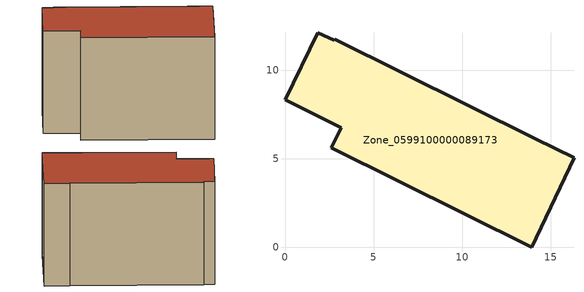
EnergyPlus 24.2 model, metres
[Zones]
Zone_0599100000089173
 floor ground (C_G): 0,8.32 1.86,12.1 2.77,11.67 2.81,11.75 14.14,6.12 16.32,5.06 13.92,0 2.62,5.62 3.18,6.75 z0
 wall outside (C_F): 13.92,0 16.32,5.06 14.14,6.12 2.81,11.75 2.77,11.67 1.86,12.1 0,8.32 3.18,6.75 2.62,5.62 13.92,0 z0:11.31
 roof outside (C_R): 0,8.32 3.18,6.75 2.62,5.62 13.92,0 16.32,5.06 14.14,6.12 2.81,11.75 2.77,11.67 1.86,12.1 z11.31
[BUILDING]
Pand.0599100000089173: North Axis=0; Terrain=City; Loads Convergence Tolerance Value=0.04; Temperature Convergence Tolerance Value=0.4; Solar Distribution=FullExterior; Maximum Number of Warmup Days=25; Minimum Number of Warmup Days=1
[Site:Location]
Rotterdam.The.Hague.AP_ZH_NLD Design_Conditions: Latitude=51.96; Longitude=4.45; Time Zone=1; Elevation=-4.5
[SITE:GROUNDTEMPERATURE:BUILDINGSURFACE]
18, 18, 18, 18, 18, 18, 18, 18, 18, 18, 18, 18
[MATERIAL] Thermal Absorptance=0.9; Solar Absorptance=0.7; Visible Absorptance=0.7
Name | Roughness | Thickness | Conductivity | Density | Specific Heat
G.TC.1946 | MediumSmooth | 0.15 | 1 | 540 | 1210
F.TC.1946 | Rough | 0.3 | 0.857143 | 1920 | 840
R.TC.1946 | MediumRough | 0.2 | 0.909091 | 1500 | 1000
[CONSTRUCTION]
C_G: G.TC.1946
C_F: F.TC.1946
C_R: R.TC.1946
[ZONE]
Zone_0599100000089173: Type=1; Multiplier=1; Ceiling Height=Autocalculate; Volume=Autocalculate; Floor Area=autocalculate; Part of Total Floor Area=Yes
[ZONEINFILTRATION:DESIGNFLOWRATE]
Infil_Zone_0599100000089173: Zone or ZoneList or Space or SpaceList=Zone_0599100000089173; Schedule=AlwaysOn; Design Flow Rate Calculation Method=Flow/Area; Flow Rate per Floor Area=0.003; Constant Term Coefficient=1; Temperature Term Coefficient=0; Velocity Term Coefficient=0; Velocity Squared Term Coefficient=0
[HVACTEMPLATE:ZONE:IDEALLOADSAIRSYSTEM]
Zone_0599100000089173: Maximum Heating Supply Air Temperature=50; Minimum Cooling Supply Air Temperature=13; Maximum Heating Supply Air Humidity Ratio=0.0156; Minimum Cooling Supply Air Humidity Ratio=0.0077; Heating Limit=NoLimit; Cooling Limit=NoLimit; Dehumidification Control Type=ConstantSensibleHeatRatio; Cooling Sensible Heat Ratio=0.7; Dehumidification Setpoint=60; Humidification Control Type=None; Humidification Setpoint=30; Outdoor Air Method=None; Outdoor Air Flow Rate per Person=0.00944; Outdoor Air Flow Rate per Zone Floor Area=0; Outdoor Air Flow Rate per Zone=0; Demand Controlled Ventilation Type=None; Outdoor Air Economizer Type=NoEconomizer; Heat Recovery Type=None; Sensible Heat Recovery Effectiveness=0.7; Latent Heat Recovery Effectiveness=0.65
[ZONECONTROL:THERMOSTAT]
ThermostatControl_Zone_0599100000089173: Zone or ZoneList=Zone_0599100000089173; Control Type Schedule=DualSetpointControlType; Control 1=Thermostat_Zone_0599100000089173; Temperature Difference Between Cutout And Setpoint=0
[THERMOSTATSETPOINT:DUALSETPOINT]
Thermostat_Zone_0599100000089173: Heating Setpoint Temperature Schedule=HeatingSetpoint_Zone_0599100000089173; Cooling Setpoint Temperature Schedule=CoolingSetpoint_Zone_0599100000089173
[SCHEDULE:COMPACT]
HeatingSetpoint_Zone_0599100000089173: Through: 12/31, For: AllDays, Until: 24:00, 21
CoolingSetpoint_Zone_0599100000089173: Through: 12/31, For: AllDays, Until: 24:00, 24
DualSetpointControlType: Through: 12/31, For: AllDays, Until: 24:00, 4
AlwaysOn: Through: 12/31, For: AllDays, Until: 24:00, 1
